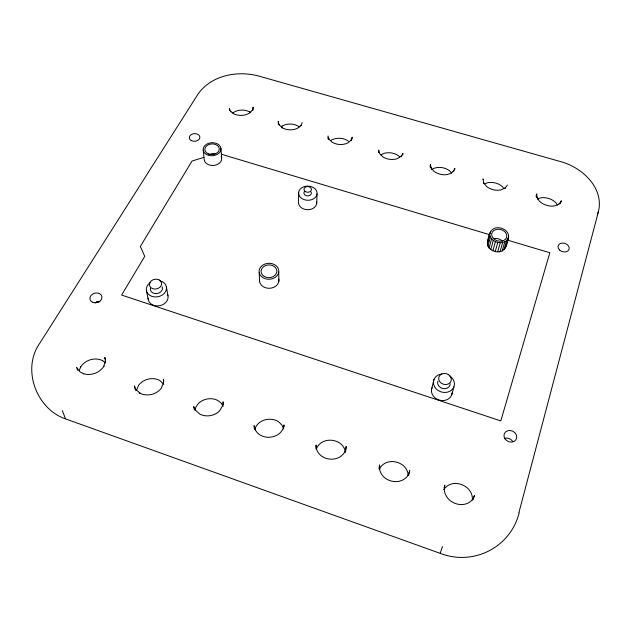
<?xml version="1.0" encoding="UTF-8"?>
<svg xmlns="http://www.w3.org/2000/svg" width="631" height="631" viewBox="0 0 631 631"><rect width="100%" height="100%" fill="white"/><g stroke="black" fill="none" stroke-linecap="round" stroke-linejoin="round"><path stroke-width="0.95" d="M298.629 192.329L298.51 201.825A9.149 7.051 1.7 0 0 307.889 209.729A9.149 7.051 1.7 0 0 316.628 201.612M508.602 237.256C509.312 231.616 503.286 227.767 498.222 227.744C490.153 227.081 488.441 236.286 487.447 242.32C486.643 247.92 492.63 251.84 497.67 251.848C505.754 252.479 507.292 243.164 508.602 237.256L505.226 248.204M505.904 246.421L505.952 244.497M472.359 499.965C473.495 485.965 453.579 477.328 444.398 488.725L444.658 488.362L443.877 489.593M316.715 203.45L317.054 193.977A9.26 7.091 1.7 0 0 303.984 186.697A9.26 7.091 1.7 0 0 302.462 198.899A9.26 7.091 1.7 0 0 317.054 193.977M487.377 244.236L489.908 233.123M483.03 179.551L483.062 178.928L483.843 183.376L483.646 182.88L486.84 186.752C490.784 189.694 495.966 190.87 500.793 189.955L505.399 187.849L504.974 188.212L507.403 185.12M327.923 138.812L328.049 135.965L329.098 139.467L328.806 138.986L332.166 142.275C336.82 144.956 342.767 145.28 347.665 143.048L351.238 140.098L350.891 140.547L352.185 137.164L352.043 139.065M315.863 448.791L316.052 445.036L316.588 449.343L316.47 448.886C320.374 461.86 340.63 462.894 345.543 450.211L345.354 450.652L346.214 446.409L345.717 451.094M379.625 464.85L379.602 469.275L379.531 468.809C381.605 482.305 401.647 486.659 408.572 474.402L408.32 474.812L409.748 470.639L408.683 475.175M378.545 152.592L378.695 150.083L379.759 153.822L383.325 157.198C387.473 159.58 392.616 160.14 397.183 158.696L401.355 156.157L400.993 156.567L402.949 153.317L402.696 155.194M430.011 167.089L430.492 164.289L431.076 168.012L430.839 167.507L433.797 171.293C439.902 175.513 448.105 176.349 453.492 171.309L453.082 171.703L454.856 168.367L454.478 170.228M378.986 468.502L379.468 465.765M302.194 122.682L300.719 125.979L301.026 125.522L297.304 128.393C292.437 130.538 286.545 130.301 281.931 127.628L282.286 127.825L278.784 124.417L279.107 124.899L278.271 121.491L278.303 124.362M518.871 512.782L598.448 211.543C604.269 187.407 581.482 166.923 559.997 161.441L258.947 76.099C237.721 70.262 211.148 75.176 198.016 94.137L39.493 343.666C21.604 369.403 36.535 409.203 65.703 418.945L440.122 553.34C473.274 566.181 510.353 547.637 519.116 512.995M194.916 410.221L196.004 406.892L198.315 403.603C203.269 398.587 211.472 397.183 217.75 400.44L220.897 402.83L223.216 406.246M254.948 429.167L254.837 429.64C257.227 419.323 271.63 416.381 279.107 422.171L281.883 425.089L283.721 428.906M431.446 389.982L433.962 379.452M136.367 390.526L138.71 385.115C143.482 378.994 152.67 376.77 159.619 380.351L163.823 384.247M490.61 231.332L487.447 242.32M487.944 246.169L490.413 236.996L489.845 235.047M489.104 247.983L491.596 238.818L490.413 236.996M490.784 249.56L493.3 240.403L491.596 238.818M451.646 395.038L453.902 386.874M492.866 250.775L495.414 241.626L493.3 240.403M495.217 251.556L497.796 242.414C501.424 243.187 505.794 242.359 507.916 239.054M497.67 251.848L500.273 242.706M500.052 251.627L502.686 242.485M502.197 250.901L504.855 241.76M503.964 249.742L506.646 240.592M507.024 240.821L507.837 238.068M79.206 370.586L80.721 366.761L80.523 367.132C84.948 359.907 95.123 356.823 102.719 360.695L102.325 360.506L105.503 362.935M444.035 487.802L444.863 485.136L444.271 489.577L444.263 489.104C444.634 502.891 464.069 510.392 472.887 499.05L472.587 499.413L474.567 495.43L472.903 499.799M535.995 196.407L536.855 193.662L536.981 197.519L536.807 196.982L539.347 201.186C544.253 205.801 553.434 208.309 559.563 203.6L559.09 203.947L561.338 200.768L560.383 203.497M440.225 553.072L442.489 546.612M316.596 448.373L316.439 448.807C321.668 435.642 343.501 438.159 345.386 452.222L345.291 451.764M597.368 214.256L598.448 211.543M379.215 469.401L379.823 468.084L379.61 468.478C386.89 456.11 407.563 461.529 408.17 475.435M232.642 113.067L233.699 112.294C238.66 109.408 245.175 109.321 250.16 112.192L249.789 111.995M431.572 169.66L434.333 168.185C439.421 166.552 445.273 167.53 449.548 170.741L451.686 173.036M380.848 154.879L383.695 153.451C389.398 151.74 396.039 153.057 399.668 156.914M282.089 126.105L281.741 126.295C286.695 123.297 293.281 123.305 298.297 126.176L299.354 126.965M331.03 140.366L332.214 139.664C336.978 137.511 342.759 137.818 347.287 140.413L348.43 141.226M537.249 199.12L540.262 197.953C544.876 196.911 551.518 198.426 555.548 202.401L557.449 204.996M484.663 183.81L487.755 182.682C493.765 181.618 500.391 183.739 503.617 188.141M203.9 157.348L192.037 161.047L140.334 246.437L144.728 256.36L121.609 295.056L500.801 420.916L549.838 252.731L506.953 239.961M221.307 154.224L489.624 234.708M495.414 241.626L497.796 242.414M62.311 410.647L65.435 418.558M77.645 370.271L76.698 367.51L79.877 371.754L83.608 373.765L83.237 373.599C90.785 376.131 99.887 372.921 104.005 366.067L103.776 366.437L105.456 360.585L105.472 361.145L104.793 357.383L105.614 360.159M135.484 390.376L134.324 385.88L135.791 389.572L135.531 389.114L140.145 393.326L139.774 393.16C146.913 396.883 156.425 394.588 161.291 388.223L163.555 382.717L163.524 383.246L163.413 379.27L163.784 381.077M146.384 290.552L148.238 299.551M166.395 286.837L167.98 295.86M194.159 409.196L193.725 406.561L195.145 409.898L199.656 414.062C206.124 417.454 214.619 415.995 219.683 410.773L222.743 405.386L223.114 401.773L223.413 404.416M203.221 150.123L204.223 159.856A8.787 6.499 -3.5 0 0 215.021 165.227A8.787 6.499 -3.5 0 0 221.142 156.362M220.897 148.269L221.686 157.995M229.471 110.535L229.345 108.611L230.843 111.797L230.512 111.34L234.243 114.093C239.117 116.112 244.946 115.82 249.505 113.13L252.597 109.968L252.305 110.457L253.102 107.128L253.22 110.023M254.277 428.52L254.096 425.625L255.192 429.711L255.027 429.261C260.469 441.148 280.574 439.484 283.761 426.501L283.619 426.982L283.95 424.884L283.966 426.808M259.191 272.513L259.57 281.584M278.744 272.071A9.859 7.982 -1.6 0 1 263.127 277.79A9.859 7.982 -1.6 0 1 264.981 264.026A9.859 7.982 -1.6 0 1 278.744 272.071L278.878 281.134M493.923 238.628A7.564 5.837 14.2 0 1 502.402 241.176M209.792 154.287A7.154 5.293 -3.5 0 1 215.013 153.814M452.159 392.727A10.498 9.047 17.1 0 1 439.768 400.235A10.498 9.047 17.1 0 1 431.99 387.686M278.823 279.06A9.733 7.927 -1.7 0 1 269.366 288.296A9.733 7.927 -1.7 0 1 259.546 279.509M167.562 294.503A10.041 8.1 -10.6 0 1 159.604 305.712A10.041 8.1 -10.6 0 1 148.135 298.132M449.729 375.966A10.648 9.118 16.8 0 1 450.873 390.66A10.648 9.118 16.8 0 1 434.475 386.59A10.648 9.118 16.8 0 1 441.866 374.017M450.226 383.743A6.389 5.474 16.8 0 1 442.962 388.578A6.389 5.474 16.8 0 1 437.851 381.163M311.004 191.895A3.707 2.832 1.7 0 1 309.718 195.389A3.707 2.832 1.7 0 1 304.978 194.963A3.707 2.832 1.7 0 1 304.631 191.327M160.093 280.866A10.175 8.156 -10.3 0 1 165.03 292.476A10.175 8.156 -10.3 0 1 149.681 295.3A10.175 8.156 -10.3 0 1 150.131 282.704M162.135 286.711A6.105 4.89 -10.3 0 1 156.851 293.589A6.105 4.89 -10.3 0 1 150.446 288.146M95.226 302.833A6.042 4.796 -14.6 0 1 99.714 301.799M505.565 438.159A6.491 5.584 26.6 0 1 512.703 441.487M96.109 302.091A11.997 9.568 -14.8 0 1 98.381 301.508M448.262 374.475L446.748 373.789A6.428 5.498 16.6 0 0 438.711 379.389A6.428 5.498 16.6 0 0 448.546 383.869A6.428 5.498 16.6 0 0 448.262 374.475M159.517 280.117L158.192 279.501A6.144 4.914 -10.2 0 0 149.421 284.439A6.144 4.914 -10.2 0 0 158.042 288.462A6.144 4.914 -10.2 0 0 159.517 280.117M264.231 276.433A7.887 6.381 -1.6 0 0 276.78 271.961A7.887 6.381 -1.6 0 0 265.848 265.438A7.887 6.381 -1.6 0 0 264.231 276.433M493.655 238.66A7.659 5.868 14.1 0 0 506.456 237.729A7.659 5.868 14.1 0 0 497.622 229.25A7.659 5.868 14.1 0 0 493.655 238.66M206.511 154.485A8.897 6.523 -3.4 0 0 220.85 149.973A8.897 6.523 -3.4 0 0 208.829 143.237A8.897 6.523 -3.4 0 0 206.511 154.485M208.609 153.988A7.241 5.316 -3.4 0 0 219.296 148.884A7.241 5.316 -3.4 0 0 208.285 144.791A7.241 5.316 -3.4 0 0 208.609 153.988M305.546 191.69A3.723 2.839 1.7 0 0 311.422 189.734A3.723 2.839 1.7 0 0 306.177 186.8A3.723 2.839 1.7 0 0 305.546 191.69M504.887 438.695A6.578 5.632 26.1 0 0 515.977 439.697A6.578 5.632 26.1 0 0 510.211 430.5A6.578 5.632 26.1 0 0 504.887 438.695M559.5 249.955A5.726 4.322 17.7 0 0 568.988 249.537A5.726 4.322 17.7 0 0 562.426 243.045A5.726 4.322 17.7 0 0 559.5 249.955M93.12 302.446A6.121 4.835 -14.3 0 0 101.97 297.091A6.121 4.835 -14.3 0 0 92.686 294.022A6.121 4.835 -14.3 0 0 93.12 302.446M191.248 140.539A5.293 3.833 -4.1 0 0 199.814 137.905A5.293 3.833 -4.1 0 0 192.739 133.922A5.293 3.833 -4.1 0 0 191.248 140.539"/></g></svg>
